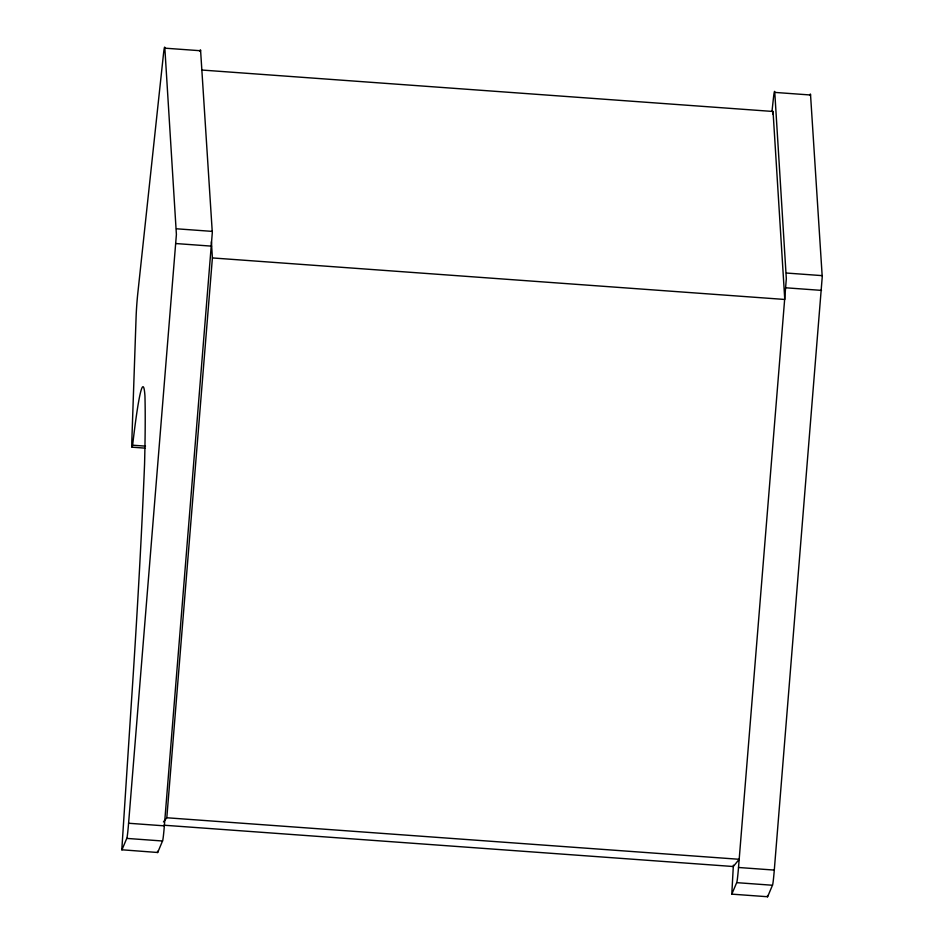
<?xml version="1.0" encoding="UTF-8"?>
<svg xmlns="http://www.w3.org/2000/svg" width="944" height="944" viewBox="0 0 944 944"><rect width="100%" height="100%" fill="white"/><g stroke="black" fill="none" stroke-linecap="round" stroke-linejoin="round"><path stroke-width="1.42" d="M733.37 865.164L731.789 894.204L736.686 882.652A19.328 0.802 -85.9 0 0 738.515 867.489L786.328 278.716L774.776 92.406L810.554 95.002L822.236 276.899L774.292 870.085A19.328 0.802 -85.9 0 1 772.463 885.248L767.625 896.741L731.86 894.145M121.918 849.895L126.756 838.402A19.328 0.802 -85.9 0 0 128.585 823.251L176.398 234.466L164.846 48.168L200.612 50.752L212.306 232.661L164.35 825.847A19.328 0.802 -85.9 0 1 162.521 840.998L157.695 852.491L121.8 849.777L131.487 700.944A488.827 20.225 -85.9 0 0 144.562 464.153A384.125 15.895 -85.9 0 0 144.939 395.925A219.055 9.062 -85.9 0 0 132.62 445.202L145.494 446.134M163.442 821.905L166.805 817.764L212.4 257.936L211.385 241.782M772.027 111.132L773.289 99.415A22.361 0.92 -85.9 0 1 774.776 92.406M772.735 114.401L773.042 111.475L202.134 70.057M157.624 852.55L157.53 851.276M767.555 896.8L767.472 895.526M176.504 228.79L212.282 231.386M786.435 273.04L822.212 275.636M175.796 243.54L211.574 246.136M785.727 287.79L821.504 290.386M212.4 257.936L784.771 299.46L773.042 111.475M132.054 447.185L144.939 448.129M166.805 817.764L739.176 859.288L733.299 866.521L163.855 825.209M128.585 823.251L164.35 825.847M738.515 867.489L774.292 870.085M126.756 838.402L162.521 840.998M736.686 882.652L772.463 885.248M199.951 51.436A22.361 0.92 -85.9 0 1 200.612 50.752M132.62 445.202A24.863 1.027 -85.9 0 1 131.889 439.113L136.113 316.618A17.263 0.72 -85.9 0 1 137.73 293.938L163.359 55.165A22.361 0.92 -85.9 0 1 164.846 48.168M810.023 94.966A22.361 0.92 -85.9 0 1 810.554 95.002"/></g></svg>
